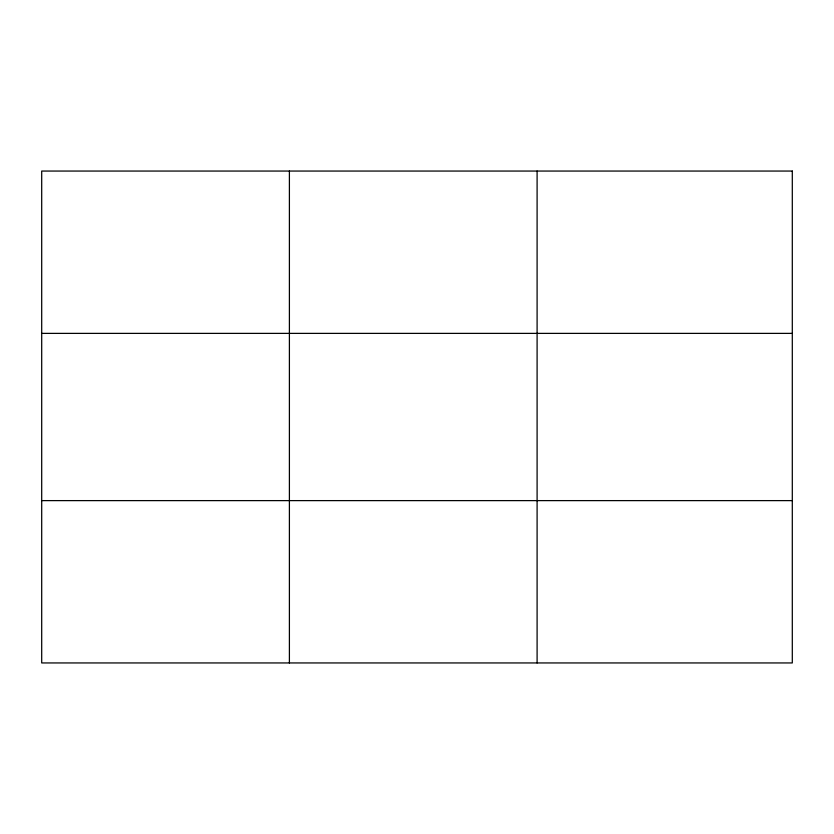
<?xml version="1.0" encoding="UTF-8"?>
<svg xmlns="http://www.w3.org/2000/svg" width="834" height="834" viewBox="0 0 834 834"><rect width="100%" height="100%" fill="white"/><g stroke="black" fill="none" stroke-linecap="round" stroke-linejoin="round"><path stroke-width="1.25" d="M289.398 171.053L289.398 662.947M537.096 171.053L537.096 662.947M41.7 333.381L792.3 333.381M41.7 500.619L792.3 500.619M792.3 171.053L792.3 662.947L41.7 662.947L41.7 171.053L792.3 171.053"/></g></svg>
